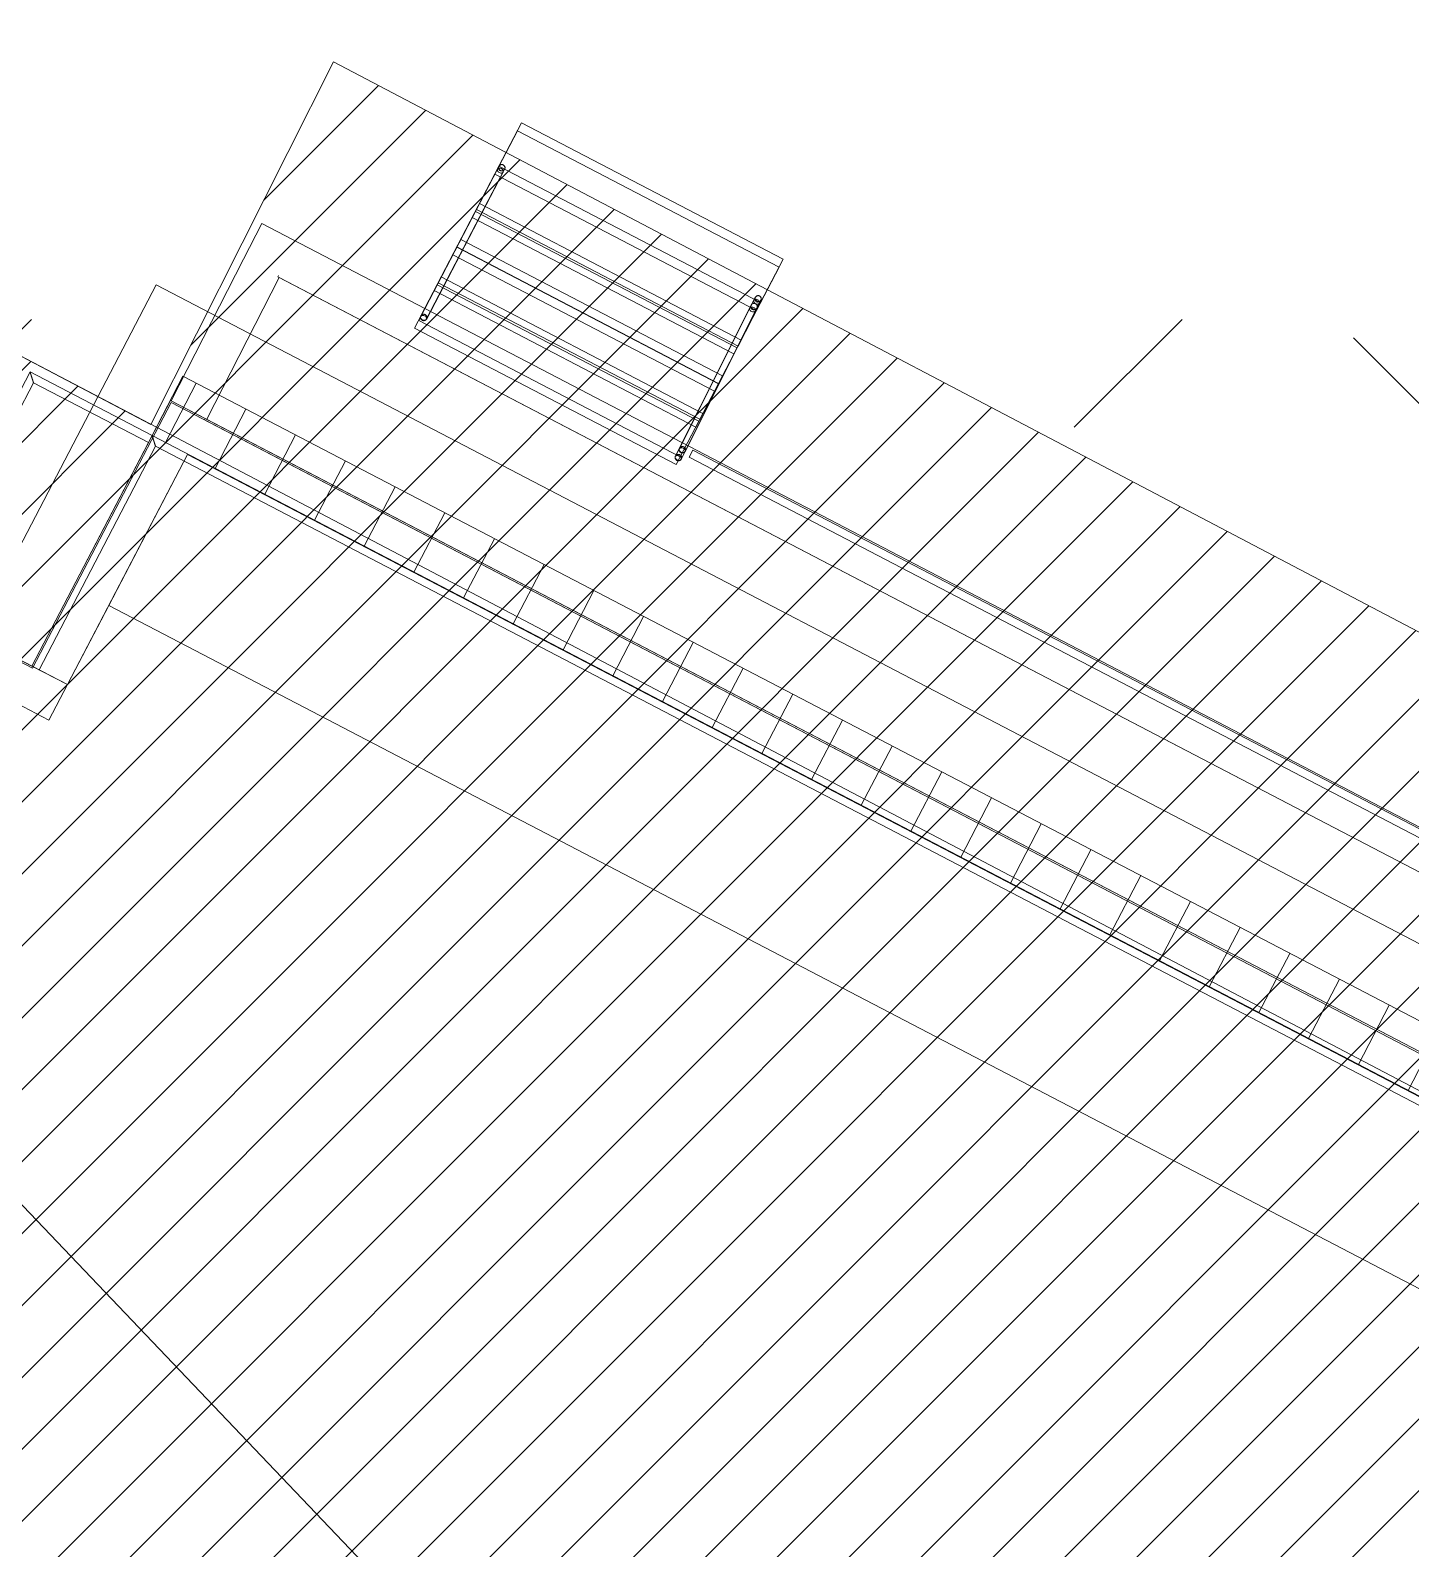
# Model space of a CAD drawing. Header units: metres. Extents: x -207 to 292, y -187 to 169.
# Drawn here: x -62.73 to -54.11, y -115.48 to -106.01 of the extents above; entities that cross this region are included whole.
import ezdxf

# ---------------------------------------------------------------- set-up
doc = ezdxf.new("R2010")
doc.units = ezdxf.units.M
for name, color, linetype, lineweight in [('A-FLOR', 7, 'Continuous', 9), ('A-FLOR-HRAL', 7, 'Continuous', 9), ('A-ROOF', 7, 'Continuous', 9), ('A-ROOF-PATT', 7, 'Continuous', 9), ('A-WALL', 7, 'Continuous', 9), ('ACHURADO', 7, 'Continuous', 9), ('EQUIPOS PIS', 7, 'Continuous', 9), ('S-STRS', 7, 'Continuous', 9)]:
    doc.layers.add(name, color=color, linetype=linetype, lineweight=lineweight)
doc.layers.add('PR10-ARQ-PL-001-Emplazamiento-C-1_dwg', color=7, linetype='Continuous', lineweight=9, true_color=0x767676)
doc.layers.add('TEXTO', color=5, linetype='Continuous', lineweight=9, true_color=0x0000ff)

# ---------------------------------------------------------------- blocks, each defined once
blk = doc.blocks.new('Railing - Railing-2145336-PLANTA EMPLAZAMIENTO ACTUALIZADO')
at = {"layer": 'A-FLOR-HRAL'}
for p, q in [((-58.5899, -108.6269), (-58.613, -108.6712)), ((-58.5899, -108.6269), (-58.613, -108.6712)), ((-58.5899, -108.6269), (-58.613, -108.6712)), ((-58.5899, -108.6269), (-58.613, -108.6712)), ((-58.5899, -108.6269), (-58.613, -108.6712)), ((-58.5899, -108.6269), (-58.613, -108.6712)), ((-58.5899, -108.6269), (-58.613, -108.6712)), ((-58.5899, -108.6269), (-58.613, -108.6712)), ((-58.613, -108.6712), (-50.4098, -112.9473)), ((-58.613, -108.6712), (-50.4098, -112.9473)), ((-58.613, -108.6712), (-50.4098, -112.9473)), ((-58.613, -108.6712), (-50.4098, -112.9473)), ((-50.3867, -112.903), (-58.5899, -108.6269)), ((-50.3867, -112.903), (-58.5899, -108.6269)), ((-50.3867, -112.903), (-58.5899, -108.6269)), ((-50.3867, -112.903), (-58.5899, -108.6269)), ((-50.4098, -112.9473), (-50.3867, -112.903)), ((-50.4098, -112.9473), (-50.3867, -112.903)), ((-50.4098, -112.9473), (-50.3867, -112.903)), ((-50.4098, -112.9473), (-50.3867, -112.903)), ((-50.4098, -112.9473), (-50.3867, -112.903)), ((-50.4098, -112.9473), (-50.3867, -112.903)), ((-50.4098, -112.9473), (-50.3867, -112.903)), ((-50.4098, -112.9473), (-50.3867, -112.903))]:
    blk.add_line(p, q, dxfattribs=at)
blk = doc.blocks.new('Stairs 1 - Stairs 1-2146694-PLANTA EMPLAZAMIENTO ACTUALIZADO')
at = {"layer": 'S-STRS'}
for p, q in [((-59.8005, -106.8559), (-59.6595, -106.5853)), ((-59.6595, -106.5853), (-59.8005, -106.8559)), ((-58.026, -107.4368), (-59.6595, -106.5853)), ((-58.026, -107.4368), (-59.6595, -106.5853)), ((-59.9416, -107.1264), (-59.8005, -106.8559)), ((-59.8005, -106.8559), (-59.9416, -107.1264)), ((-59.8005, -106.8559), (-58.167, -107.7073)), ((-58.167, -107.7073), (-59.8005, -106.8559)), ((-58.167, -107.7073), (-59.8005, -106.8559)), ((-58.167, -107.7073), (-59.8005, -106.8559)), ((-60.0632, -107.3598), (-59.9222, -107.0893)), ((-59.9222, -107.0893), (-60.0632, -107.3598)), ((-59.9416, -107.1264), (-58.3081, -107.9779)), ((-58.3081, -107.9779), (-59.9416, -107.1264)), ((-58.2887, -107.9407), (-59.9222, -107.0893)), ((-58.2887, -107.9407), (-59.9222, -107.0893)), ((-60.1799, -107.5838), (-60.0389, -107.3132)), ((-60.0389, -107.3132), (-60.1799, -107.5838)), ((-60.0632, -107.3598), (-58.4297, -108.2113)), ((-58.4297, -108.2113), (-60.0632, -107.3598)), ((-58.4054, -108.1647), (-60.0389, -107.3132)), ((-58.4054, -108.1647), (-60.0389, -107.3132)), ((-58.167, -107.7073), (-58.026, -107.4368)), ((-58.026, -107.4368), (-58.167, -107.7073)), ((-60.3019, -107.8177), (-60.1608, -107.5471)), ((-60.1608, -107.5471), (-60.3019, -107.8177)), ((-58.5274, -108.3986), (-60.1608, -107.5471)), ((-58.5274, -108.3986), (-60.1608, -107.5471)), ((-60.1799, -107.5838), (-58.5465, -108.4352)), ((-58.5465, -108.4352), (-60.1799, -107.5838)), ((-58.3081, -107.9779), (-58.167, -107.7073)), ((-58.167, -107.7073), (-58.3081, -107.9779)), ((-60.3019, -107.8177), (-58.6684, -108.6692)), ((-58.6684, -108.6692), (-60.3019, -107.8177)), ((-58.4297, -108.2113), (-58.2887, -107.9407)), ((-58.2887, -107.9407), (-58.4297, -108.2113)), ((-58.5465, -108.4352), (-58.4054, -108.1647)), ((-58.4054, -108.1647), (-58.5465, -108.4352)), ((-58.6684, -108.6692), (-58.5274, -108.3986)), ((-58.5274, -108.3986), (-58.6684, -108.6692))]:
    blk.add_line(p, q, dxfattribs=at)
blk = doc.blocks.new('Railings 1 - Railings 1-2147149-PLANTA EMPLAZAMIENTO ACTUALIZADO')
at = {"layer": 'A-FLOR-HRAL'}
for p, q in [((-59.8098, -106.8736), (-60.289, -107.7929)), ((-59.8005, -106.8559), (-60.2877, -107.7905)), ((-60.2535, -107.8114), (-59.7743, -106.8921)), ((-60.2522, -107.809), (-59.765, -106.8744))]:
    blk.add_line(p, q, dxfattribs=at)
for centre, start, end in [((-59.7828, -106.8651), 62.46835, 242.46835), ((-59.7828, -106.8651), 242.46835, 62.46835), ((-60.27, -107.7997), 62.46835, 242.46835), ((-60.27, -107.7997), 242.46835, 62.46835)]:
    blk.add_arc(centre, 0.02, start, end, dxfattribs=at)
for centre, start_param, end_param in [((-59.792, -106.8828), 4.712389, 7.853982), ((-59.792, -106.8828), 1.570796, 4.712389), ((-60.2712, -107.8021), 4.712389, 7.853982), ((-60.2712, -107.8021), 1.570796, 4.712389)]:
    blk.add_ellipse(centre, major_axis=(-0.0177, 0.0092), ratio=0.707107, start_param=start_param, end_param=end_param, dxfattribs=at)
for points, knots in [([(-59.792, -106.8828), (-59.7936, -106.882), (-59.7965, -106.88), (-59.7998, -106.876), (-59.8021, -106.8712), (-59.8028, -106.8668), (-59.8028, -106.8634), (-59.8024, -106.8608), (-59.8016, -106.8582), (-59.8006, -106.8558), (-59.7992, -106.8536), (-59.7976, -106.8516), (-59.7957, -106.8497), (-59.7928, -106.8477), (-59.7889, -106.8458), (-59.7836, -106.8449), (-59.7784, -106.8454), (-59.7751, -106.8466), (-59.7735, -106.8474)], [0, 0, 0, 0, 0.083333, 0.166667, 0.25, 0.333333, 0.375, 0.416667, 0.458333, 0.5, 0.541667, 0.583333, 0.625, 0.666667, 0.75, 0.833333, 0.916667, 1, 1, 1, 1]), ([(-59.7735, -106.8474), (-59.772, -106.8482), (-59.7691, -106.8502), (-59.7657, -106.8542), (-59.7635, -106.859), (-59.7627, -106.8634), (-59.7628, -106.8669), (-59.7632, -106.8695), (-59.7639, -106.872), (-59.765, -106.8744), (-59.7664, -106.8766), (-59.768, -106.8787), (-59.7699, -106.8805), (-59.7727, -106.8825), (-59.7767, -106.8844), (-59.7819, -106.8853), (-59.7872, -106.8849), (-59.7905, -106.8837), (-59.792, -106.8828)], [0, 0, 0, 0, 0.083333, 0.166667, 0.25, 0.333333, 0.375, 0.416667, 0.458333, 0.5, 0.541667, 0.583333, 0.625, 0.666667, 0.75, 0.833333, 0.916667, 1, 1, 1, 1]), ([(-60.2607, -107.782), (-60.2615, -107.7816), (-60.2631, -107.7809), (-60.2656, -107.7802), (-60.2678, -107.7798), (-60.2695, -107.7797), (-60.2713, -107.7797), (-60.273, -107.7799), (-60.2747, -107.7803), (-60.2764, -107.7808), (-60.2784, -107.7816), (-60.2807, -107.7828), (-60.2829, -107.7844), (-60.2847, -107.7862), (-60.2864, -107.7882), (-60.2878, -107.7905), (-60.2888, -107.7929), (-60.2895, -107.7954), (-60.2899, -107.798), (-60.29, -107.8006), (-60.2897, -107.8032), (-60.2892, -107.8053), (-60.2886, -107.807), (-60.2879, -107.8086), (-60.2871, -107.8101), (-60.2861, -107.8116), (-60.285, -107.8129), (-60.2835, -107.8145), (-60.2815, -107.8161), (-60.28, -107.8171), (-60.2792, -107.8175)], [0, 0, 0, 0, 0.041667, 0.083333, 0.125, 0.145833, 0.166667, 0.208333, 0.229167, 0.25, 0.291667, 0.333333, 0.375, 0.416667, 0.458333, 0.5, 0.541667, 0.583333, 0.625, 0.666667, 0.708333, 0.75, 0.770833, 0.791667, 0.833333, 0.854167, 0.875, 0.916667, 0.958333, 1, 1, 1, 1]), ([(-60.2792, -107.8175), (-60.2784, -107.8179), (-60.2768, -107.8186), (-60.2743, -107.8193), (-60.2722, -107.8196), (-60.2704, -107.8197), (-60.2687, -107.8197), (-60.2669, -107.8195), (-60.2652, -107.8192), (-60.2635, -107.8187), (-60.2615, -107.8179), (-60.2592, -107.8167), (-60.2571, -107.8151), (-60.2552, -107.8133), (-60.2535, -107.8112), (-60.2522, -107.809), (-60.2511, -107.8066), (-60.2504, -107.8041), (-60.25, -107.8015), (-60.2499, -107.7989), (-60.2502, -107.7963), (-60.2507, -107.7941), (-60.2513, -107.7925), (-60.252, -107.7909), (-60.2528, -107.7893), (-60.2538, -107.7879), (-60.2549, -107.7865), (-60.2564, -107.7849), (-60.2585, -107.7833), (-60.26, -107.7824), (-60.2607, -107.782)], [0, 0, 0, 0, 0.041667, 0.083333, 0.125, 0.145833, 0.166667, 0.208333, 0.229167, 0.25, 0.291667, 0.333333, 0.375, 0.416667, 0.458333, 0.5, 0.541667, 0.583333, 0.625, 0.666667, 0.708333, 0.75, 0.770833, 0.791667, 0.833333, 0.854167, 0.875, 0.916667, 0.958333, 1, 1, 1, 1])]:
    blk.add_open_spline(points, degree=3, knots=knots, dxfattribs=at)
blk = doc.blocks.new('Railings 2 - Railings 1-2147204-PLANTA EMPLAZAMIENTO ACTUALIZADO')
at = {"layer": 'A-FLOR-HRAL'}
for p, q in [((-58.2095, -107.6924), (-58.6744, -108.619)), ((-58.2005, -107.6746), (-58.6732, -108.6166)), ((-58.6386, -108.637), (-58.1737, -107.7104)), ((-58.6374, -108.6346), (-58.1647, -107.6925))]:
    blk.add_line(p, q, dxfattribs=at)
for centre, start, end in [((-58.1826, -107.6835), 63.35587, 243.35587), ((-58.1826, -107.6835), 243.35587, 63.35587), ((-58.6553, -108.6256), 63.35587, 243.35587), ((-58.6553, -108.6256), 243.35587, 63.35587)]:
    blk.add_arc(centre, 0.02, start, end, dxfattribs=at)
for centre, start_param, end_param in [((-58.1916, -107.7014), 4.712389, 7.853982), ((-58.1916, -107.7014), 1.570796, 4.712389), ((-58.6565, -108.628), 4.712389, 7.853982), ((-58.6565, -108.628), 1.570796, 4.712389)]:
    blk.add_ellipse(centre, major_axis=(-0.0179, 0.009), ratio=0.707107, start_param=start_param, end_param=end_param, dxfattribs=at)
for points, knots in [([(-58.1916, -107.7014), (-58.1931, -107.7006), (-58.1961, -107.6986), (-58.1995, -107.6946), (-58.2018, -107.6899), (-58.2026, -107.6856), (-58.2026, -107.6821), (-58.2023, -107.6795), (-58.2016, -107.6769), (-58.2005, -107.6745), (-58.1992, -107.6723), (-58.1976, -107.6702), (-58.1957, -107.6684), (-58.1929, -107.6662), (-58.189, -107.6643), (-58.1838, -107.6633), (-58.1785, -107.6637), (-58.1752, -107.6649), (-58.1736, -107.6656)], [0, 0, 0, 0, 0.083333, 0.166667, 0.25, 0.333333, 0.375, 0.416667, 0.458333, 0.5, 0.541667, 0.583333, 0.625, 0.666667, 0.75, 0.833333, 0.916667, 1, 1, 1, 1]), ([(-58.1736, -107.6656), (-58.1721, -107.6664), (-58.1692, -107.6684), (-58.1657, -107.6724), (-58.1634, -107.6772), (-58.1626, -107.6815), (-58.1626, -107.685), (-58.163, -107.6876), (-58.1637, -107.6901), (-58.1647, -107.6925), (-58.166, -107.6948), (-58.1676, -107.6969), (-58.1695, -107.6987), (-58.1723, -107.7008), (-58.1762, -107.7027), (-58.1814, -107.7037), (-58.1867, -107.7033), (-58.19, -107.7022), (-58.1916, -107.7014)], [0, 0, 0, 0, 0.083333, 0.166667, 0.25, 0.333333, 0.375, 0.416667, 0.458333, 0.5, 0.541667, 0.583333, 0.625, 0.666667, 0.75, 0.833333, 0.916667, 1, 1, 1, 1]), ([(-58.6463, -108.6077), (-58.6471, -108.6073), (-58.6487, -108.6066), (-58.6512, -108.6059), (-58.6534, -108.6056), (-58.6551, -108.6056), (-58.6569, -108.6056), (-58.6586, -108.6058), (-58.6603, -108.6062), (-58.662, -108.6067), (-58.664, -108.6075), (-58.6663, -108.6088), (-58.6684, -108.6104), (-58.6703, -108.6123), (-58.6719, -108.6143), (-58.6732, -108.6166), (-58.6742, -108.619), (-58.6749, -108.6215), (-58.6753, -108.6241), (-58.6753, -108.6268), (-58.675, -108.6294), (-58.6744, -108.6315), (-58.6738, -108.6331), (-58.6731, -108.6347), (-58.6722, -108.6362), (-58.6712, -108.6377), (-58.6701, -108.639), (-58.6686, -108.6406), (-58.6665, -108.6422), (-58.665, -108.6431), (-58.6642, -108.6435)], [0, 0, 0, 0, 0.041667, 0.083333, 0.125, 0.145833, 0.166667, 0.208333, 0.229167, 0.25, 0.291667, 0.333333, 0.375, 0.416667, 0.458333, 0.5, 0.541667, 0.583333, 0.625, 0.666667, 0.708333, 0.75, 0.770833, 0.791667, 0.833333, 0.854167, 0.875, 0.916667, 0.958333, 1, 1, 1, 1]), ([(-58.6642, -108.6435), (-58.6635, -108.6438), (-58.6618, -108.6445), (-58.6593, -108.6452), (-58.6572, -108.6455), (-58.6554, -108.6456), (-58.6537, -108.6456), (-58.6519, -108.6453), (-58.6502, -108.6449), (-58.6486, -108.6445), (-58.6465, -108.6436), (-58.6442, -108.6423), (-58.6422, -108.6408), (-58.6403, -108.6389), (-58.6387, -108.6368), (-58.6373, -108.6346), (-58.6363, -108.6322), (-58.6356, -108.6296), (-58.6353, -108.627), (-58.6353, -108.6244), (-58.6356, -108.6218), (-58.6361, -108.6197), (-58.6367, -108.6181), (-58.6374, -108.6165), (-58.6383, -108.6149), (-58.6393, -108.6135), (-58.6404, -108.6122), (-58.6419, -108.6106), (-58.644, -108.609), (-58.6455, -108.6081), (-58.6463, -108.6077)], [0, 0, 0, 0, 0.041667, 0.083333, 0.125, 0.145833, 0.166667, 0.208333, 0.229167, 0.25, 0.291667, 0.333333, 0.375, 0.416667, 0.458333, 0.5, 0.541667, 0.583333, 0.625, 0.666667, 0.708333, 0.75, 0.770833, 0.791667, 0.833333, 0.854167, 0.875, 0.916667, 0.958333, 1, 1, 1, 1])]:
    blk.add_open_spline(points, degree=3, knots=knots, dxfattribs=at)
blk = doc.blocks.new('Stairs 2 - Stairs 1-2151574-PLANTA EMPLAZAMIENTO ACTUALIZADO')
at = {"layer": 'S-STRS'}
for p, q in [((-59.8005, -106.8559), (-59.6595, -106.5853)), ((-59.6595, -106.5853), (-59.8005, -106.8559)), ((-58.026, -107.4368), (-59.6595, -106.5853)), ((-58.026, -107.4368), (-59.6595, -106.5853)), ((-59.9416, -107.1264), (-59.8005, -106.8559)), ((-59.8005, -106.8559), (-59.9416, -107.1264)), ((-59.8005, -106.8559), (-58.167, -107.7073)), ((-58.167, -107.7073), (-59.8005, -106.8559)), ((-58.167, -107.7073), (-59.8005, -106.8559)), ((-58.167, -107.7073), (-59.8005, -106.8559)), ((-60.0632, -107.3598), (-59.9222, -107.0893)), ((-59.9222, -107.0893), (-60.0632, -107.3598)), ((-59.9416, -107.1264), (-58.3081, -107.9779)), ((-58.3081, -107.9779), (-59.9416, -107.1264)), ((-58.2887, -107.9407), (-59.9222, -107.0893)), ((-58.2887, -107.9407), (-59.9222, -107.0893)), ((-60.1799, -107.5838), (-60.0389, -107.3132)), ((-60.0389, -107.3132), (-60.1799, -107.5838)), ((-60.0632, -107.3598), (-58.4297, -108.2113)), ((-58.4297, -108.2113), (-60.0632, -107.3598)), ((-58.4054, -108.1647), (-60.0389, -107.3132)), ((-58.4054, -108.1647), (-60.0389, -107.3132)), ((-58.167, -107.7073), (-58.026, -107.4368)), ((-58.026, -107.4368), (-58.167, -107.7073)), ((-60.3019, -107.8177), (-60.1608, -107.5471)), ((-60.1608, -107.5471), (-60.3019, -107.8177)), ((-58.5274, -108.3986), (-60.1608, -107.5471)), ((-58.5274, -108.3986), (-60.1608, -107.5471)), ((-60.1799, -107.5838), (-58.5465, -108.4352)), ((-58.5465, -108.4352), (-60.1799, -107.5838)), ((-58.3081, -107.9779), (-58.167, -107.7073)), ((-58.167, -107.7073), (-58.3081, -107.9779)), ((-60.3019, -107.8177), (-58.6684, -108.6692)), ((-58.6684, -108.6692), (-60.3019, -107.8177)), ((-58.4297, -108.2113), (-58.2887, -107.9407)), ((-58.2887, -107.9407), (-58.4297, -108.2113)), ((-58.5465, -108.4352), (-58.4054, -108.1647)), ((-58.4054, -108.1647), (-58.5465, -108.4352)), ((-58.6684, -108.6692), (-58.5274, -108.3986)), ((-58.5274, -108.3986), (-58.6684, -108.6692))]:
    blk.add_line(p, q, dxfattribs=at)
blk = doc.blocks.new('Railings 4 - Railings 1-2151608-PLANTA EMPLAZAMIENTO ACTUALIZADO')
at = {"layer": 'A-FLOR-HRAL'}
for p, q in [((-58.2095, -107.6924), (-58.6744, -108.619)), ((-58.2005, -107.6746), (-58.6732, -108.6166)), ((-58.6386, -108.637), (-58.1737, -107.7104)), ((-58.6374, -108.6346), (-58.1647, -107.6925))]:
    blk.add_line(p, q, dxfattribs=at)
for centre, start, end in [((-58.1826, -107.6835), 63.35587, 243.35587), ((-58.1826, -107.6835), 243.35587, 63.35587), ((-58.6553, -108.6256), 63.35587, 243.35587), ((-58.6553, -108.6256), 243.35587, 63.35587)]:
    blk.add_arc(centre, 0.02, start, end, dxfattribs=at)
for centre, start_param, end_param in [((-58.1916, -107.7014), 4.712389, 7.853982), ((-58.1916, -107.7014), 1.570796, 4.712389), ((-58.6565, -108.628), 4.712389, 7.853982), ((-58.6565, -108.628), 1.570796, 4.712389)]:
    blk.add_ellipse(centre, major_axis=(-0.0179, 0.009), ratio=0.707107, start_param=start_param, end_param=end_param, dxfattribs=at)
for points, knots in [([(-58.1916, -107.7014), (-58.1931, -107.7006), (-58.1961, -107.6986), (-58.1995, -107.6946), (-58.2018, -107.6899), (-58.2026, -107.6856), (-58.2026, -107.6821), (-58.2023, -107.6795), (-58.2016, -107.6769), (-58.2005, -107.6745), (-58.1992, -107.6723), (-58.1976, -107.6702), (-58.1957, -107.6684), (-58.1929, -107.6662), (-58.189, -107.6643), (-58.1838, -107.6633), (-58.1785, -107.6637), (-58.1752, -107.6649), (-58.1736, -107.6656)], [0, 0, 0, 0, 0.083333, 0.166667, 0.25, 0.333333, 0.375, 0.416667, 0.458333, 0.5, 0.541667, 0.583333, 0.625, 0.666667, 0.75, 0.833333, 0.916667, 1, 1, 1, 1]), ([(-58.1736, -107.6656), (-58.1721, -107.6664), (-58.1692, -107.6684), (-58.1657, -107.6724), (-58.1634, -107.6772), (-58.1626, -107.6815), (-58.1626, -107.685), (-58.163, -107.6876), (-58.1637, -107.6901), (-58.1647, -107.6925), (-58.166, -107.6948), (-58.1676, -107.6969), (-58.1695, -107.6987), (-58.1723, -107.7008), (-58.1762, -107.7027), (-58.1814, -107.7037), (-58.1867, -107.7033), (-58.19, -107.7022), (-58.1916, -107.7014)], [0, 0, 0, 0, 0.083333, 0.166667, 0.25, 0.333333, 0.375, 0.416667, 0.458333, 0.5, 0.541667, 0.583333, 0.625, 0.666667, 0.75, 0.833333, 0.916667, 1, 1, 1, 1]), ([(-58.6463, -108.6077), (-58.6471, -108.6073), (-58.6487, -108.6066), (-58.6512, -108.6059), (-58.6534, -108.6056), (-58.6551, -108.6056), (-58.6569, -108.6056), (-58.6586, -108.6058), (-58.6603, -108.6062), (-58.662, -108.6067), (-58.664, -108.6075), (-58.6663, -108.6088), (-58.6684, -108.6104), (-58.6703, -108.6123), (-58.6719, -108.6143), (-58.6732, -108.6166), (-58.6742, -108.619), (-58.6749, -108.6215), (-58.6753, -108.6241), (-58.6753, -108.6268), (-58.675, -108.6294), (-58.6744, -108.6315), (-58.6738, -108.6331), (-58.6731, -108.6347), (-58.6722, -108.6362), (-58.6712, -108.6377), (-58.6701, -108.639), (-58.6686, -108.6406), (-58.6665, -108.6422), (-58.665, -108.6431), (-58.6642, -108.6435)], [0, 0, 0, 0, 0.041667, 0.083333, 0.125, 0.145833, 0.166667, 0.208333, 0.229167, 0.25, 0.291667, 0.333333, 0.375, 0.416667, 0.458333, 0.5, 0.541667, 0.583333, 0.625, 0.666667, 0.708333, 0.75, 0.770833, 0.791667, 0.833333, 0.854167, 0.875, 0.916667, 0.958333, 1, 1, 1, 1]), ([(-58.6642, -108.6435), (-58.6635, -108.6438), (-58.6618, -108.6445), (-58.6593, -108.6452), (-58.6572, -108.6455), (-58.6554, -108.6456), (-58.6537, -108.6456), (-58.6519, -108.6453), (-58.6502, -108.6449), (-58.6486, -108.6445), (-58.6465, -108.6436), (-58.6442, -108.6423), (-58.6422, -108.6408), (-58.6403, -108.6389), (-58.6387, -108.6368), (-58.6373, -108.6346), (-58.6363, -108.6322), (-58.6356, -108.6296), (-58.6353, -108.627), (-58.6353, -108.6244), (-58.6356, -108.6218), (-58.6361, -108.6197), (-58.6367, -108.6181), (-58.6374, -108.6165), (-58.6383, -108.6149), (-58.6393, -108.6135), (-58.6404, -108.6122), (-58.6419, -108.6106), (-58.644, -108.609), (-58.6455, -108.6081), (-58.6463, -108.6077)], [0, 0, 0, 0, 0.041667, 0.083333, 0.125, 0.145833, 0.166667, 0.208333, 0.229167, 0.25, 0.291667, 0.333333, 0.375, 0.416667, 0.458333, 0.5, 0.541667, 0.583333, 0.625, 0.666667, 0.708333, 0.75, 0.770833, 0.791667, 0.833333, 0.854167, 0.875, 0.916667, 0.958333, 1, 1, 1, 1])]:
    blk.add_open_spline(points, degree=3, knots=knots, dxfattribs=at)
blk = doc.blocks.new('Railings 3 - Railings 1-2155395-PLANTA EMPLAZAMIENTO ACTUALIZADO')
at = {"layer": 'A-FLOR-HRAL'}
for p, q in [((-59.8098, -106.8736), (-60.289, -107.7929)), ((-59.8005, -106.8559), (-60.2877, -107.7905)), ((-60.2535, -107.8114), (-59.7743, -106.8921)), ((-60.2522, -107.809), (-59.765, -106.8744))]:
    blk.add_line(p, q, dxfattribs=at)
for centre, start, end in [((-59.7828, -106.8651), 62.46835, 242.46835), ((-59.7828, -106.8651), 242.46835, 62.46835), ((-60.27, -107.7997), 62.46835, 242.46835), ((-60.27, -107.7997), 242.46835, 62.46835)]:
    blk.add_arc(centre, 0.02, start, end, dxfattribs=at)
for centre, start_param, end_param in [((-59.792, -106.8828), 4.712389, 7.853982), ((-59.792, -106.8828), 1.570796, 4.712389), ((-60.2712, -107.8021), 4.712389, 7.853982), ((-60.2712, -107.8021), 1.570796, 4.712389)]:
    blk.add_ellipse(centre, major_axis=(-0.0177, 0.0092), ratio=0.707107, start_param=start_param, end_param=end_param, dxfattribs=at)
for points, knots in [([(-59.792, -106.8828), (-59.7936, -106.882), (-59.7965, -106.88), (-59.7998, -106.876), (-59.8021, -106.8712), (-59.8028, -106.8668), (-59.8028, -106.8634), (-59.8024, -106.8608), (-59.8016, -106.8582), (-59.8006, -106.8558), (-59.7992, -106.8536), (-59.7976, -106.8516), (-59.7957, -106.8497), (-59.7928, -106.8477), (-59.7889, -106.8458), (-59.7836, -106.8449), (-59.7784, -106.8454), (-59.7751, -106.8466), (-59.7735, -106.8474)], [0, 0, 0, 0, 0.083333, 0.166667, 0.25, 0.333333, 0.375, 0.416667, 0.458333, 0.5, 0.541667, 0.583333, 0.625, 0.666667, 0.75, 0.833333, 0.916667, 1, 1, 1, 1]), ([(-59.7735, -106.8474), (-59.772, -106.8482), (-59.7691, -106.8502), (-59.7657, -106.8542), (-59.7635, -106.859), (-59.7627, -106.8634), (-59.7628, -106.8669), (-59.7632, -106.8695), (-59.7639, -106.872), (-59.765, -106.8744), (-59.7664, -106.8766), (-59.768, -106.8787), (-59.7699, -106.8805), (-59.7727, -106.8825), (-59.7767, -106.8844), (-59.7819, -106.8853), (-59.7872, -106.8849), (-59.7905, -106.8837), (-59.792, -106.8828)], [0, 0, 0, 0, 0.083333, 0.166667, 0.25, 0.333333, 0.375, 0.416667, 0.458333, 0.5, 0.541667, 0.583333, 0.625, 0.666667, 0.75, 0.833333, 0.916667, 1, 1, 1, 1]), ([(-60.2607, -107.782), (-60.2615, -107.7816), (-60.2631, -107.7809), (-60.2656, -107.7802), (-60.2678, -107.7798), (-60.2695, -107.7797), (-60.2713, -107.7797), (-60.273, -107.7799), (-60.2747, -107.7803), (-60.2764, -107.7808), (-60.2784, -107.7816), (-60.2807, -107.7828), (-60.2829, -107.7844), (-60.2847, -107.7862), (-60.2864, -107.7882), (-60.2878, -107.7905), (-60.2888, -107.7929), (-60.2895, -107.7954), (-60.2899, -107.798), (-60.29, -107.8006), (-60.2897, -107.8032), (-60.2892, -107.8053), (-60.2886, -107.807), (-60.2879, -107.8086), (-60.2871, -107.8101), (-60.2861, -107.8116), (-60.285, -107.8129), (-60.2835, -107.8145), (-60.2815, -107.8161), (-60.28, -107.8171), (-60.2792, -107.8175)], [0, 0, 0, 0, 0.041667, 0.083333, 0.125, 0.145833, 0.166667, 0.208333, 0.229167, 0.25, 0.291667, 0.333333, 0.375, 0.416667, 0.458333, 0.5, 0.541667, 0.583333, 0.625, 0.666667, 0.708333, 0.75, 0.770833, 0.791667, 0.833333, 0.854167, 0.875, 0.916667, 0.958333, 1, 1, 1, 1]), ([(-60.2792, -107.8175), (-60.2784, -107.8179), (-60.2768, -107.8186), (-60.2743, -107.8193), (-60.2722, -107.8196), (-60.2704, -107.8197), (-60.2687, -107.8197), (-60.2669, -107.8195), (-60.2652, -107.8192), (-60.2635, -107.8187), (-60.2615, -107.8179), (-60.2592, -107.8167), (-60.2571, -107.8151), (-60.2552, -107.8133), (-60.2535, -107.8112), (-60.2522, -107.809), (-60.2511, -107.8066), (-60.2504, -107.8041), (-60.25, -107.8015), (-60.2499, -107.7989), (-60.2502, -107.7963), (-60.2507, -107.7941), (-60.2513, -107.7925), (-60.252, -107.7909), (-60.2528, -107.7893), (-60.2538, -107.7879), (-60.2549, -107.7865), (-60.2564, -107.7849), (-60.2585, -107.7833), (-60.26, -107.7824), (-60.2607, -107.782)], [0, 0, 0, 0, 0.041667, 0.083333, 0.125, 0.145833, 0.166667, 0.208333, 0.229167, 0.25, 0.291667, 0.333333, 0.375, 0.416667, 0.458333, 0.5, 0.541667, 0.583333, 0.625, 0.666667, 0.708333, 0.75, 0.770833, 0.791667, 0.833333, 0.854167, 0.875, 0.916667, 0.958333, 1, 1, 1, 1])]:
    blk.add_open_spline(points, degree=3, knots=knots, dxfattribs=at)
blk = doc.blocks.new('Railing - Railing-2167814-PLANTA EMPLAZAMIENTO ACTUALIZADO')
at = {"layer": 'A-FLOR-HRAL'}
for p, q in [((-61.9662, -108.5365), (-62.7163, -109.9755)), ((-61.9662, -108.5365), (-62.7163, -109.9755)), ((-48.4778, -115.5676), (-61.9662, -108.5365)), ((-48.4778, -115.5676), (-61.9662, -108.5365)), ((-62.672, -109.9986), (-61.945, -108.6039)), ((-62.672, -109.9986), (-61.945, -108.6039)), ((-61.945, -108.6039), (-48.5452, -115.5888)), ((-61.945, -108.6039), (-48.5452, -115.5888)), ((-62.7163, -109.9755), (-62.672, -109.9986)), ((-62.7163, -109.9755), (-62.672, -109.9986)), ((-62.7163, -109.9755), (-62.672, -109.9986)), ((-62.7163, -109.9755), (-62.672, -109.9986))]:
    blk.add_line(p, q, dxfattribs=at)
for points in [[(-61.9662, -108.5365), (-61.9662, -108.5365), (-61.966, -108.5371), (-61.9654, -108.539), (-61.9648, -108.5409), (-61.9642, -108.543), (-61.9636, -108.5448), (-61.9629, -108.5468), (-61.9621, -108.5496), (-61.9611, -108.5527), (-61.9603, -108.5553), (-61.9596, -108.5573), (-61.959, -108.5594), (-61.9583, -108.5615), (-61.9576, -108.5636), (-61.957, -108.5658), (-61.9563, -108.568), (-61.9556, -108.5702), (-61.9549, -108.5724), (-61.9542, -108.5746), (-61.9535, -108.5768), (-61.9528, -108.5789), (-61.9522, -108.581), (-61.9515, -108.5831), (-61.9509, -108.5851), (-61.9503, -108.5871), (-61.9497, -108.5889), (-61.9489, -108.5913), (-61.9482, -108.5936), (-61.9476, -108.5956), (-61.947, -108.5974), (-61.9464, -108.5995), (-61.9457, -108.6014), (-61.9452, -108.6033), (-61.945, -108.6039), (-61.945, -108.6039)], [(-61.945, -108.6039), (-61.945, -108.6039), (-61.9452, -108.6033), (-61.9457, -108.6014), (-61.9464, -108.5995), (-61.947, -108.5974), (-61.9476, -108.5956), (-61.9482, -108.5936), (-61.9491, -108.5908), (-61.9501, -108.5877), (-61.9509, -108.5851), (-61.9515, -108.5831), (-61.9522, -108.581), (-61.9528, -108.5789), (-61.9535, -108.5768), (-61.9542, -108.5746), (-61.9549, -108.5724), (-61.9556, -108.5702), (-61.9563, -108.568), (-61.957, -108.5658), (-61.9576, -108.5636), (-61.9583, -108.5615), (-61.959, -108.5594), (-61.9596, -108.5573), (-61.9603, -108.5553), (-61.9609, -108.5533), (-61.9615, -108.5515), (-61.9622, -108.5491), (-61.9629, -108.5468), (-61.9636, -108.5448), (-61.9642, -108.543), (-61.9648, -108.5409), (-61.9654, -108.539), (-61.966, -108.5371), (-61.9662, -108.5365), (-61.9662, -108.5365)], [(-61.9662, -108.5365), (-61.9662, -108.5365), (-61.966, -108.5371), (-61.9654, -108.539), (-61.9648, -108.5409), (-61.9642, -108.543), (-61.9636, -108.5448), (-61.9629, -108.5468), (-61.9621, -108.5496), (-61.9611, -108.5527), (-61.9603, -108.5553), (-61.9596, -108.5573), (-61.959, -108.5594), (-61.9583, -108.5615), (-61.9576, -108.5636), (-61.957, -108.5658), (-61.9563, -108.568), (-61.9556, -108.5702), (-61.9549, -108.5724), (-61.9542, -108.5746), (-61.9535, -108.5768), (-61.9528, -108.5789), (-61.9522, -108.581), (-61.9515, -108.5831), (-61.9509, -108.5851), (-61.9503, -108.5871), (-61.9497, -108.5889), (-61.9489, -108.5913), (-61.9482, -108.5936), (-61.9476, -108.5956), (-61.947, -108.5974), (-61.9464, -108.5995), (-61.9457, -108.6014), (-61.9452, -108.6033), (-61.945, -108.6039), (-61.945, -108.6039)], [(-61.945, -108.6039), (-61.945, -108.6039), (-61.9452, -108.6033), (-61.9457, -108.6014), (-61.9464, -108.5995), (-61.947, -108.5974), (-61.9476, -108.5956), (-61.9482, -108.5936), (-61.9491, -108.5908), (-61.9501, -108.5877), (-61.9509, -108.5851), (-61.9515, -108.5831), (-61.9522, -108.581), (-61.9528, -108.5789), (-61.9535, -108.5768), (-61.9542, -108.5746), (-61.9549, -108.5724), (-61.9556, -108.5702), (-61.9563, -108.568), (-61.957, -108.5658), (-61.9576, -108.5636), (-61.9583, -108.5615), (-61.959, -108.5594), (-61.9596, -108.5573), (-61.9603, -108.5553), (-61.9609, -108.5533), (-61.9615, -108.5515), (-61.9622, -108.5491), (-61.9629, -108.5468), (-61.9636, -108.5448), (-61.9642, -108.543), (-61.9648, -108.5409), (-61.9654, -108.539), (-61.966, -108.5371), (-61.9662, -108.5365), (-61.9662, -108.5365)]]:
    blk.add_open_spline(points, degree=3, knots=[0, 0, 0, 0, 0.083333, 0.125, 0.166667, 0.208333, 0.229167, 0.25, 0.291667, 0.333333, 0.354167, 0.375, 0.395833, 0.416667, 0.4375, 0.458333, 0.479167, 0.5, 0.520833, 0.541667, 0.5625, 0.583333, 0.604167, 0.625, 0.645833, 0.666667, 0.6875, 0.708333, 0.75, 0.770833, 0.791667, 0.833333, 0.875, 0.916667, 1, 1, 1, 1], dxfattribs=at)
blk = doc.blocks.new('Railing - Railing-2169923-PLANTA EMPLAZAMIENTO ACTUALIZADO')
at = {"layer": 'A-FLOR-HRAL'}
for p, q in [((-62.7282, -108.1393), (-63.2174, -109.0777)), ((-62.7282, -108.1393), (-63.2174, -109.0777)), ((-63.1962, -109.1451), (-62.707, -108.2067)), ((-63.1962, -109.1451), (-62.707, -108.2067)), ((-61.9662, -108.5365), (-62.7282, -108.1393)), ((-61.9662, -108.5365), (-62.7282, -108.1393)), ((-62.707, -108.2067), (-61.9893, -108.5808)), ((-62.707, -108.2067), (-61.9893, -108.5808)), ((-64.1431, -108.5951), (-64.4342, -109.1535)), ((-64.1431, -108.5951), (-64.4342, -109.1535)), ((-63.2174, -109.0777), (-64.1431, -108.5951)), ((-63.2174, -109.0777), (-64.1431, -108.5951)), ((-61.9893, -108.5808), (-61.9662, -108.5365)), ((-61.9893, -108.5808), (-61.9662, -108.5365)), ((-61.9893, -108.5808), (-61.9662, -108.5365)), ((-61.9893, -108.5808), (-61.9662, -108.5365)), ((-64.3899, -109.1766), (-64.1219, -108.6626)), ((-64.3899, -109.1766), (-64.1219, -108.6626)), ((-64.1219, -108.6626), (-63.1962, -109.1451)), ((-64.1219, -108.6626), (-63.1962, -109.1451)), ((-64.4342, -109.1535), (-64.3899, -109.1766)), ((-64.4342, -109.1535), (-64.3899, -109.1766)), ((-64.4342, -109.1535), (-64.3899, -109.1766)), ((-64.4342, -109.1535), (-64.3899, -109.1766))]:
    blk.add_line(p, q, dxfattribs=at)
for points in [[(-62.707, -108.2067), (-62.707, -108.2067), (-62.7072, -108.2061), (-62.7078, -108.2042), (-62.7084, -108.2023), (-62.709, -108.2002), (-62.7096, -108.1984), (-62.7103, -108.1963), (-62.7111, -108.1936), (-62.7121, -108.1905), (-62.7129, -108.1879), (-62.7135, -108.1859), (-62.7142, -108.1838), (-62.7149, -108.1817), (-62.7155, -108.1796), (-62.7162, -108.1774), (-62.7169, -108.1752), (-62.7176, -108.173), (-62.7183, -108.1708), (-62.719, -108.1686), (-62.7197, -108.1664), (-62.7204, -108.1642), (-62.721, -108.1621), (-62.7217, -108.1601), (-62.7223, -108.1581), (-62.7229, -108.1561), (-62.7235, -108.1542), (-62.7243, -108.1518), (-62.725, -108.1496), (-62.7256, -108.1476), (-62.7262, -108.1457), (-62.7268, -108.1437), (-62.7274, -108.1417), (-62.728, -108.1398), (-62.7282, -108.1393), (-62.7282, -108.1393)], [(-62.7282, -108.1393), (-62.7282, -108.1393), (-62.728, -108.1398), (-62.7274, -108.1417), (-62.7268, -108.1437), (-62.7262, -108.1457), (-62.7256, -108.1476), (-62.725, -108.1496), (-62.7241, -108.1524), (-62.7231, -108.1555), (-62.7223, -108.1581), (-62.7217, -108.1601), (-62.721, -108.1621), (-62.7204, -108.1642), (-62.7197, -108.1664), (-62.719, -108.1686), (-62.7183, -108.1708), (-62.7176, -108.173), (-62.7169, -108.1752), (-62.7162, -108.1774), (-62.7155, -108.1796), (-62.7149, -108.1817), (-62.7142, -108.1838), (-62.7135, -108.1859), (-62.7129, -108.1879), (-62.7123, -108.1899), (-62.7117, -108.1917), (-62.711, -108.1941), (-62.7103, -108.1963), (-62.7096, -108.1984), (-62.709, -108.2002), (-62.7084, -108.2023), (-62.7078, -108.2042), (-62.7072, -108.2061), (-62.707, -108.2067), (-62.707, -108.2067)], [(-62.707, -108.2067), (-62.707, -108.2067), (-62.7072, -108.2061), (-62.7078, -108.2042), (-62.7084, -108.2023), (-62.709, -108.2002), (-62.7096, -108.1984), (-62.7103, -108.1963), (-62.7111, -108.1936), (-62.7121, -108.1905), (-62.7129, -108.1879), (-62.7135, -108.1859), (-62.7142, -108.1838), (-62.7149, -108.1817), (-62.7155, -108.1796), (-62.7162, -108.1774), (-62.7169, -108.1752), (-62.7176, -108.173), (-62.7183, -108.1708), (-62.719, -108.1686), (-62.7197, -108.1664), (-62.7204, -108.1642), (-62.721, -108.1621), (-62.7217, -108.1601), (-62.7223, -108.1581), (-62.7229, -108.1561), (-62.7235, -108.1542), (-62.7243, -108.1518), (-62.725, -108.1496), (-62.7256, -108.1476), (-62.7262, -108.1457), (-62.7268, -108.1437), (-62.7274, -108.1417), (-62.728, -108.1398), (-62.7282, -108.1393), (-62.7282, -108.1393)], [(-62.7282, -108.1393), (-62.7282, -108.1393), (-62.728, -108.1398), (-62.7274, -108.1417), (-62.7268, -108.1437), (-62.7262, -108.1457), (-62.7256, -108.1476), (-62.725, -108.1496), (-62.7241, -108.1524), (-62.7231, -108.1555), (-62.7223, -108.1581), (-62.7217, -108.1601), (-62.721, -108.1621), (-62.7204, -108.1642), (-62.7197, -108.1664), (-62.719, -108.1686), (-62.7183, -108.1708), (-62.7176, -108.173), (-62.7169, -108.1752), (-62.7162, -108.1774), (-62.7155, -108.1796), (-62.7149, -108.1817), (-62.7142, -108.1838), (-62.7135, -108.1859), (-62.7129, -108.1879), (-62.7123, -108.1899), (-62.7117, -108.1917), (-62.711, -108.1941), (-62.7103, -108.1963), (-62.7096, -108.1984), (-62.709, -108.2002), (-62.7084, -108.2023), (-62.7078, -108.2042), (-62.7072, -108.2061), (-62.707, -108.2067), (-62.707, -108.2067)], [(-64.1219, -108.6626), (-64.1219, -108.6626), (-64.1221, -108.662), (-64.1227, -108.6601), (-64.1233, -108.6581), (-64.124, -108.6561), (-64.1246, -108.6542), (-64.1252, -108.6522), (-64.1261, -108.6494), (-64.127, -108.6464), (-64.1278, -108.6438), (-64.1285, -108.6418), (-64.1291, -108.6397), (-64.1298, -108.6376), (-64.1304, -108.6354), (-64.1311, -108.6333), (-64.1318, -108.6311), (-64.1325, -108.6289), (-64.1332, -108.6267), (-64.1339, -108.6244), (-64.1346, -108.6223), (-64.1353, -108.6201), (-64.1359, -108.618), (-64.1366, -108.6159), (-64.1372, -108.6139), (-64.1378, -108.612), (-64.1384, -108.6101), (-64.1392, -108.6077), (-64.1399, -108.6055), (-64.1405, -108.6035), (-64.1411, -108.6016), (-64.1417, -108.5996), (-64.1424, -108.5976), (-64.143, -108.5957), (-64.1431, -108.5951), (-64.1431, -108.5951)], [(-64.1431, -108.5951), (-64.1431, -108.5951), (-64.143, -108.5957), (-64.1424, -108.5976), (-64.1417, -108.5996), (-64.1411, -108.6016), (-64.1405, -108.6035), (-64.1399, -108.6055), (-64.139, -108.6083), (-64.138, -108.6113), (-64.1372, -108.6139), (-64.1366, -108.6159), (-64.1359, -108.618), (-64.1353, -108.6201), (-64.1346, -108.6223), (-64.1339, -108.6244), (-64.1332, -108.6267), (-64.1325, -108.6289), (-64.1318, -108.6311), (-64.1311, -108.6333), (-64.1304, -108.6354), (-64.1298, -108.6376), (-64.1291, -108.6397), (-64.1285, -108.6418), (-64.1278, -108.6438), (-64.1272, -108.6457), (-64.1266, -108.6476), (-64.1259, -108.65), (-64.1252, -108.6522), (-64.1246, -108.6542), (-64.124, -108.6561), (-64.1233, -108.6581), (-64.1227, -108.6601), (-64.1221, -108.662), (-64.1219, -108.6626), (-64.1219, -108.6626)], [(-64.1219, -108.6626), (-64.1219, -108.6626), (-64.1221, -108.662), (-64.1227, -108.6601), (-64.1233, -108.6581), (-64.124, -108.6561), (-64.1246, -108.6542), (-64.1252, -108.6522), (-64.1261, -108.6494), (-64.127, -108.6464), (-64.1278, -108.6438), (-64.1285, -108.6418), (-64.1291, -108.6397), (-64.1298, -108.6376), (-64.1304, -108.6354), (-64.1311, -108.6333), (-64.1318, -108.6311), (-64.1325, -108.6289), (-64.1332, -108.6267), (-64.1339, -108.6244), (-64.1346, -108.6223), (-64.1353, -108.6201), (-64.1359, -108.618), (-64.1366, -108.6159), (-64.1372, -108.6139), (-64.1378, -108.612), (-64.1384, -108.6101), (-64.1392, -108.6077), (-64.1399, -108.6055), (-64.1405, -108.6035), (-64.1411, -108.6016), (-64.1417, -108.5996), (-64.1424, -108.5976), (-64.143, -108.5957), (-64.1431, -108.5951), (-64.1431, -108.5951)], [(-64.1431, -108.5951), (-64.1431, -108.5951), (-64.143, -108.5957), (-64.1424, -108.5976), (-64.1417, -108.5996), (-64.1411, -108.6016), (-64.1405, -108.6035), (-64.1399, -108.6055), (-64.139, -108.6083), (-64.138, -108.6113), (-64.1372, -108.6139), (-64.1366, -108.6159), (-64.1359, -108.618), (-64.1353, -108.6201), (-64.1346, -108.6223), (-64.1339, -108.6244), (-64.1332, -108.6267), (-64.1325, -108.6289), (-64.1318, -108.6311), (-64.1311, -108.6333), (-64.1304, -108.6354), (-64.1298, -108.6376), (-64.1291, -108.6397), (-64.1285, -108.6418), (-64.1278, -108.6438), (-64.1272, -108.6457), (-64.1266, -108.6476), (-64.1259, -108.65), (-64.1252, -108.6522), (-64.1246, -108.6542), (-64.124, -108.6561), (-64.1233, -108.6581), (-64.1227, -108.6601), (-64.1221, -108.662), (-64.1219, -108.6626), (-64.1219, -108.6626)], [(-63.1962, -109.1451), (-63.1962, -109.1451), (-63.1964, -109.1446), (-63.1969, -109.1427), (-63.1976, -109.1407), (-63.1982, -109.1387), (-63.1988, -109.1368), (-63.1994, -109.1348), (-63.2003, -109.132), (-63.2013, -109.1289), (-63.2021, -109.1264), (-63.2027, -109.1243), (-63.2034, -109.1223), (-63.204, -109.1202), (-63.2047, -109.118), (-63.2054, -109.1158), (-63.2061, -109.1136), (-63.2068, -109.1114), (-63.2075, -109.1092), (-63.2082, -109.107), (-63.2089, -109.1048), (-63.2095, -109.1027), (-63.2102, -109.1006), (-63.2108, -109.0985), (-63.2115, -109.0965), (-63.2121, -109.0945), (-63.2127, -109.0927), (-63.2134, -109.0903), (-63.2141, -109.0881), (-63.2148, -109.0861), (-63.2154, -109.0842), (-63.216, -109.0821), (-63.2166, -109.0802), (-63.2172, -109.0783), (-63.2174, -109.0777), (-63.2174, -109.0777)], [(-63.2174, -109.0777), (-63.2174, -109.0777), (-63.2172, -109.0783), (-63.2166, -109.0802), (-63.216, -109.0821), (-63.2154, -109.0842), (-63.2148, -109.0861), (-63.2141, -109.0881), (-63.2133, -109.0908), (-63.2123, -109.0939), (-63.2115, -109.0965), (-63.2108, -109.0985), (-63.2102, -109.1006), (-63.2095, -109.1027), (-63.2089, -109.1048), (-63.2082, -109.107), (-63.2075, -109.1092), (-63.2068, -109.1114), (-63.2061, -109.1136), (-63.2054, -109.1158), (-63.2047, -109.118), (-63.204, -109.1202), (-63.2034, -109.1223), (-63.2027, -109.1243), (-63.2021, -109.1264), (-63.2015, -109.1283), (-63.2009, -109.1302), (-63.2001, -109.1326), (-63.1994, -109.1348), (-63.1988, -109.1368), (-63.1982, -109.1387), (-63.1976, -109.1407), (-63.1969, -109.1427), (-63.1964, -109.1446), (-63.1962, -109.1451), (-63.1962, -109.1451)], [(-63.1962, -109.1451), (-63.1962, -109.1451), (-63.1964, -109.1446), (-63.1969, -109.1427), (-63.1976, -109.1407), (-63.1982, -109.1387), (-63.1988, -109.1368), (-63.1994, -109.1348), (-63.2003, -109.132), (-63.2013, -109.1289), (-63.2021, -109.1264), (-63.2027, -109.1243), (-63.2034, -109.1223), (-63.204, -109.1202), (-63.2047, -109.118), (-63.2054, -109.1158), (-63.2061, -109.1136), (-63.2068, -109.1114), (-63.2075, -109.1092), (-63.2082, -109.107), (-63.2089, -109.1048), (-63.2095, -109.1027), (-63.2102, -109.1006), (-63.2108, -109.0985), (-63.2115, -109.0965), (-63.2121, -109.0945), (-63.2127, -109.0927), (-63.2134, -109.0903), (-63.2141, -109.0881), (-63.2148, -109.0861), (-63.2154, -109.0842), (-63.216, -109.0821), (-63.2166, -109.0802), (-63.2172, -109.0783), (-63.2174, -109.0777), (-63.2174, -109.0777)], [(-63.2174, -109.0777), (-63.2174, -109.0777), (-63.2172, -109.0783), (-63.2166, -109.0802), (-63.216, -109.0821), (-63.2154, -109.0842), (-63.2148, -109.0861), (-63.2141, -109.0881), (-63.2133, -109.0908), (-63.2123, -109.0939), (-63.2115, -109.0965), (-63.2108, -109.0985), (-63.2102, -109.1006), (-63.2095, -109.1027), (-63.2089, -109.1048), (-63.2082, -109.107), (-63.2075, -109.1092), (-63.2068, -109.1114), (-63.2061, -109.1136), (-63.2054, -109.1158), (-63.2047, -109.118), (-63.204, -109.1202), (-63.2034, -109.1223), (-63.2027, -109.1243), (-63.2021, -109.1264), (-63.2015, -109.1283), (-63.2009, -109.1302), (-63.2001, -109.1326), (-63.1994, -109.1348), (-63.1988, -109.1368), (-63.1982, -109.1387), (-63.1976, -109.1407), (-63.1969, -109.1427), (-63.1964, -109.1446), (-63.1962, -109.1451), (-63.1962, -109.1451)]]:
    blk.add_open_spline(points, degree=3, knots=[0, 0, 0, 0, 0.083333, 0.125, 0.166667, 0.208333, 0.229167, 0.25, 0.291667, 0.333333, 0.354167, 0.375, 0.395833, 0.416667, 0.4375, 0.458333, 0.479167, 0.5, 0.520833, 0.541667, 0.5625, 0.583333, 0.604167, 0.625, 0.645833, 0.666667, 0.6875, 0.708333, 0.75, 0.770833, 0.791667, 0.833333, 0.875, 0.916667, 1, 1, 1, 1], dxfattribs=at)
blk = doc.blocks.new('YADRAN_LASQUEMAS_ARQ_MO_003_ESTANQUE CABECERA_rvt-1-PLANTA EMPLAZAMIENTO ACTUALIZADO')
at = {"layer": 'A-ROOF-PATT', "true_color": 0x008040}
h = blk.add_hatch(dxfattribs=at)
h.set_pattern_fill('FP_27', color=116, style=0, pattern_type=2)
h.set_pattern_definition([(242.468, (-8.79, -8.998), (0.3103635, -0.1617854), [])])
h.paths.add_polyline_path([(-48.4778, -115.5676), (-48.285, -115.1977), (-61.7734, -108.1666), (-61.9662, -108.5365), (-53.2823, -113.0631)])
at = {"layer": 'A-FLOR'}
for p, q in [((-61.1821, -107.5463), (-61.1775, -107.5374)), ((-63.0822, -109.7848), (-61.9417, -107.5968)), ((-61.9417, -107.5968), (-63.0822, -109.7848)), ((-61.9417, -107.5968), (-47.7255, -115.0072)), ((-47.7255, -115.0072), (-61.9417, -107.5968)), ((-61.8518, -108.3171), (-62.7163, -109.9755)), ((-62.7163, -109.9755), (-61.8518, -108.3171)), ((-62.7121, -109.989), (-61.8476, -108.3306)), ((-61.8476, -108.3306), (-62.7121, -109.989)), ((-48.3634, -115.3482), (-61.8518, -108.3171)), ((-61.8518, -108.3171), (-48.3634, -115.3482)), ((-61.8476, -108.3306), (-48.3769, -115.3524)), ((-48.3769, -115.3524), (-61.8476, -108.3306)), ((-61.6388, -108.4394), (-61.6343, -108.4305)), ((-61.6343, -108.4305), (-61.6388, -108.4394)), ((-48.5918, -115.2404), (-61.6388, -108.4394)), ((-61.6388, -108.4394), (-48.5918, -115.2404)), ((-63.4298, -109.6149), (-62.7121, -109.989)), ((-62.7121, -109.989), (-63.4298, -109.6149)), ((-62.2372, -109.5972), (-49.1922, -116.3972)), ((-49.1922, -116.3972), (-62.2372, -109.5972)), ((-62.7163, -109.9755), (-63.0822, -109.7848)), ((-63.0822, -109.7848), (-62.7163, -109.9755))]:
    blk.add_line(p, q, dxfattribs=at)
at = {"layer": 'A-ROOF'}
for p, q in [((-61.9662, -108.5365), (-61.7734, -108.1666)), ((-61.7734, -108.1666), (-61.9662, -108.5365)), ((-48.285, -115.1977), (-61.7734, -108.1666)), ((-48.285, -115.1977), (-61.7734, -108.1666)), ((-61.9662, -108.5365), (-48.4778, -115.5676)), ((-48.4778, -115.5676), (-61.9662, -108.5365))]:
    blk.add_line(p, q, dxfattribs=at)
at = {"layer": 'A-WALL'}
for p, q in [((-61.3949, -107.4354), (-61.2811, -107.2128)), ((-61.2811, -107.2128), (-61.3949, -107.4354)), ((-47.7996, -114.2403), (-61.2811, -107.2128)), ((-61.2811, -107.2128), (-47.7996, -114.2403)), ((-61.3949, -107.4354), (-61.8471, -108.3195)), ((-61.8471, -108.3195), (-61.3949, -107.4354)), ((-61.1732, -107.5509), (-61.6254, -108.4351)), ((-61.6254, -108.4351), (-61.1732, -107.5509)), ((-61.1775, -107.5374), (-61.1821, -107.5463)), ((-61.1821, -107.5463), (-48.128, -114.351)), ((-48.1369, -114.3464), (-61.1732, -107.5509)), ((-61.8518, -108.3171), (-62.7163, -109.9755)), ((-62.7163, -109.9755), (-61.8518, -108.3171)), ((-61.8518, -108.3171), (-61.8471, -108.3195)), ((-61.6301, -108.4326), (-61.8518, -108.3171)), ((-61.8471, -108.3195), (-61.6301, -108.4326)), ((-61.6343, -108.4305), (-61.6301, -108.4326)), ((-61.6343, -108.4305), (-61.6254, -108.4351)), ((-48.5872, -115.2315), (-61.6301, -108.4326)), ((-61.6301, -108.4326), (-48.3634, -115.3482)), ((-61.6301, -108.4326), (-61.6254, -108.4351)), ((-62.4946, -110.0911), (-61.7457, -108.6543)), ((-61.7457, -108.6543), (-62.2372, -109.5972)), ((-61.7457, -108.6543), (-48.7006, -115.4543)), ((-48.6918, -115.4589), (-61.7457, -108.6543)), ((-62.2372, -109.5972), (-62.4946, -110.0911)), ((-62.4946, -110.0911), (-63.2123, -109.717)), ((-63.2123, -109.717), (-62.7163, -109.9755)), ((-63.3279, -109.9387), (-62.6102, -110.3128)), ((-62.6102, -110.3128), (-63.3279, -109.9387)), ((-62.4946, -110.0911), (-62.7163, -109.9755)), ((-62.4946, -110.0911), (-62.6102, -110.3128)), ((-62.4946, -110.0911), (-62.6102, -110.3128))]:
    blk.add_line(p, q, dxfattribs=at)
at = {"layer": 'A-FLOR-HRAL', "lineweight": 9}
for name, p in [('Railings 1 - Railings 1-2147149-PLANTA EMPLAZAMIENTO ACTUALIZADO', (0, 0)), ('Railings 3 - Railings 1-2155395-PLANTA EMPLAZAMIENTO ACTUALIZADO', (0, 0)), ('Railings 4 - Railings 1-2151608-PLANTA EMPLAZAMIENTO ACTUALIZADO', (-0.0253, -0.0485)), ('Railings 2 - Railings 1-2147204-PLANTA EMPLAZAMIENTO ACTUALIZADO', (0, 0)), ('Railing - Railing-2169923-PLANTA EMPLAZAMIENTO ACTUALIZADO', (0, 0)), ('Railing - Railing-2167814-PLANTA EMPLAZAMIENTO ACTUALIZADO', (0, 0)), ('Railing - Railing-2145336-PLANTA EMPLAZAMIENTO ACTUALIZADO', (0, 0))]:
    blk.add_blockref(name, p, dxfattribs=at)
at = {"layer": 'S-STRS', "lineweight": 9}
for name, p in [('Stairs 1 - Stairs 1-2146694-PLANTA EMPLAZAMIENTO ACTUALIZADO', (0, 0)), ('Stairs 2 - Stairs 1-2151574-PLANTA EMPLAZAMIENTO ACTUALIZADO', (-0.0253, -0.0485))]:
    blk.add_blockref(name, p, dxfattribs=at)
blk = doc.blocks.new('PR10-ARQ-PL-001-Emplazamiento-C-1_dwg-674643-PLANTA EMPLAZAMIENTO ACTUALIZADO')
at = {"lineweight": 9, "true_color": 0x0000ff}
h = blk.add_hatch(dxfattribs=at)
h.set_pattern_fill('FP_4', color=5, style=0, pattern_type=2)
h.set_pattern_definition([(45, (0, 0), (-0.2245064, 0.2245064), [])])
h.paths.add_polyline_path([(-53.8168, -136.9334), (-51.1945, -131.9029), (-52.521, -131.2354), (-51.2911, -128.657), (-53.7658, -127.4636), (-47.7694, -115.9256), (-49.3712, -115.0845), (-48.2318, -112.8217), (-60.8341, -106.2047), (-61.9735, -108.4675), (-63.2229, -107.8115), (-67.3105, -115.9296), (-67.198, -115.9878), (-71.3128, -123.8816), (-68.5743, -125.3091), (-70.1859, -128.4007), (-58.3025, -134.5952)])
at = {"layer": 'ACHURADO'}
h = blk.add_hatch(dxfattribs=at)
h.set_pattern_fill('FP_1', color=256, style=0, pattern_type=2)
h.set_pattern_definition([(90, (-655750.258, -5498481.082), (-3.592, 3.592), [0.9525, -6.232]), (45, (-655750.258, -5498481.082), (-3.5921024484, 3.5921024484), [0.9525, -4.127]), (135, (-655750.258, -5498481.082), (-3.5921024484, -3.5921024484), [0.9525, -4.127])])
h.paths.add_polyline_path([(-70.6442, -134.5395), (-73.7436, -131.908), (-75.3027, -123.0097), (-71.0234, -122.2599), (-67.2268, -118.2866), (-66.2712, -116.4669), (-67.3105, -115.9296), (-63.2229, -107.8115), (-61.9735, -108.4675), (-60.8341, -106.2047), (-48.2318, -112.8217), (-49.3712, -115.0845), (-47.2991, -116.1725), (-43.3023, -108.5606), (-42.7594, -106.0136), (-42.1754, -104.9008), (-45.8261, -103.256), (-40.8843, -91.6464), (-90.1519, -72.1131), (-89.8759, -71.4629), (-40.008, -91.2874), (-44.9502, -102.9276), (-41.8699, -104.3188), (-39.0777, -98.9988), (-32.3905, -95.9355), (-32.3969, -95.644), (-32.416, -95.353), (-32.4478, -95.0631), (-32.4923, -94.7749), (-32.5493, -94.4889), (-32.6188, -94.2057), (-32.7006, -93.9258), (-32.7945, -93.6497), (-32.9004, -93.378), (-33.0181, -93.1112), (-33.1473, -92.8497), (-33.2879, -92.5942), (-33.4395, -92.3451), (-33.6018, -92.1028), (-33.7746, -91.8679), (-33.9574, -91.6407), (-34.1501, -91.4218), (-34.3521, -91.2115), (-34.5631, -91.0102), (-34.7827, -90.8183), (-35.0105, -90.6362), (-35.246, -90.4643), (-59.1192, -80.1137), (-68.8001, -76.3127), (-68.9406, -76.6765), (-68.7875, -76.7356), (-68.9568, -77.1741), (-69.3253, -77.0318), (-69.1559, -76.5933), (-68.9571, -76.251), (-90.056, -67.967), (-91.0316, -70.4234), (-94.0857, -119.1647), (-83.1667, -127.7404)])
at = {"lineweight": 9, "flags": 128}
blk.add_lwpolyline([(-49.1905, -114.7257), (-48.2318, -112.8217), (-60.8341, -106.2047), (-61.9735, -108.4675), (-63.2229, -107.8115), (-67.3105, -115.9296), (-67.198, -115.9878), (-71.3128, -123.8816), (-68.5759, -125.3082)], dxfattribs=at)
at = {"layer": 'EQUIPOS PIS'}
blk.add_line((-61.9395, -108.4853), (-48.4721, -115.5567), dxfattribs=at)
at = {"layer": 'EQUIPOS PIS', "flags": 128}
for points in [[(-61.9735, -108.4675), (-60.8341, -106.2047), (-48.2318, -112.8217), (-49.1905, -114.7257)], [(-50.807, -122.8533), (-51.4883, -124.1509), (-54.519, -122.6562), (-57.4939, -128.3215), (-67.2175, -123.2155), (-65.1907, -119.3558), (-67.2268, -118.2866), (-66.2712, -116.4669), (-67.3105, -115.9296), (-63.2229, -107.8115), (-61.9395, -108.4853)]]:
    blk.add_lwpolyline(points, dxfattribs=at)
at = {"layer": 'TEXTO', "flags": 128}
blk.add_lwpolyline([(-58.9471, -117.3547), (-69.9518, -105.8168), (-94.333, -105.8168)], dxfattribs=at)

msp = doc.modelspace()

# ---------------------------------------------------------------- block references
at = {"lineweight": 5}
msp.add_blockref('YADRAN_LASQUEMAS_ARQ_MO_003_ESTANQUE CABECERA_rvt-1-PLANTA EMPLAZAMIENTO ACTUALIZADO', (0, 0), dxfattribs=at)
at = {"layer": 'PR10-ARQ-PL-001-Emplazamiento-C-1_dwg', "color": 7}
msp.add_blockref('PR10-ARQ-PL-001-Emplazamiento-C-1_dwg-674643-PLANTA EMPLAZAMIENTO ACTUALIZADO', (0, 0), dxfattribs=at)

doc.saveas('drawing.dxf')
